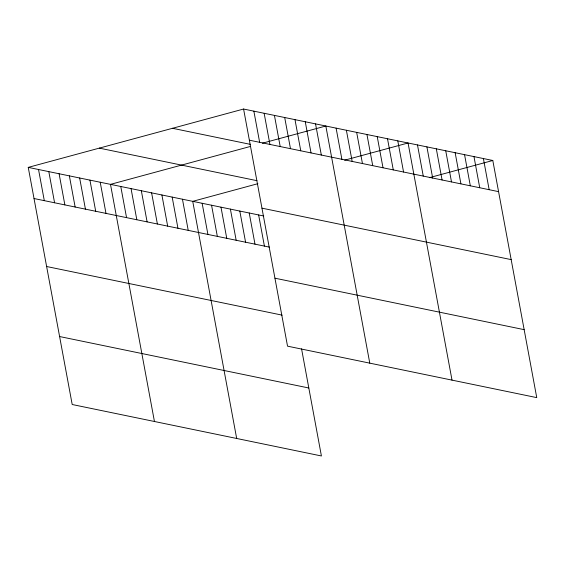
<?xml version="1.0" encoding="UTF-8"?>
<svg xmlns="http://www.w3.org/2000/svg" width="565" height="565" viewBox="0 0 565 565"><rect width="100%" height="100%" fill="white"/><g stroke="black" fill="none" stroke-linecap="round" stroke-linejoin="round"><path stroke-width="0.85" d="M301.555 348.81L321.414 455.969L72.2 404.512L28.25 167.381L243.586 109.031L492.8 160.488L536.75 397.619L287.536 346.168L243.586 109.031M250.606 146.392L110.493 184.36L154.443 421.49M262.379 143.206L325.828 126.016L369.778 363.147M257.873 183.689L192.729 201.338L236.679 438.475M344.622 160.185L408.064 142.994L452.014 380.125M429.351 177.678L492.8 160.488M249.363 140.191L498.577 191.641M172.523 128.29L250.486 144.386M99.313 148.122L256.941 180.673M261.955 208.16L511.17 259.618M28.25 167.381L263.77 216.007M34.027 198.534L269.547 247.159M274.936 278.192L524.15 329.649M46.62 266.511L282.14 315.136M59.6 336.542L308.815 387.993M483.386 158.546L489.163 189.699M473.971 156.597L479.742 187.757M464.557 154.655L470.327 185.814M455.143 152.712L460.913 183.865M445.729 150.77L451.499 181.923M436.314 148.821L442.084 179.981M426.9 146.879L432.67 178.039M417.479 144.937L423.256 176.089M397.788 140.869L403.558 172.028M387.505 138.75L393.282 169.903M377.229 136.624L382.999 167.784M366.946 134.505L372.723 165.658M356.663 132.38L362.44 163.539M346.387 130.261L352.165 161.413M336.104 128.135L341.882 159.295M315.545 123.89L321.323 155.043M305.27 121.772L311.04 152.924M294.987 119.646L300.764 150.799M284.704 117.52L290.481 148.68M274.428 115.401L280.198 146.554M264.145 113.275L269.922 144.435M253.869 111.157L259.639 142.309M258.636 214.947L264.406 246.1M249.222 212.998L254.992 244.158M239.807 211.056L245.577 242.215M230.393 209.114L236.163 240.266M220.979 207.171L226.749 238.324M211.557 205.229L217.334 236.382M202.143 203.28L207.92 234.44M182.453 199.219L188.223 230.372M172.17 197.093L177.947 228.246M161.894 194.974L167.664 226.127M151.611 192.849L157.388 224.001M141.328 190.723L147.105 221.883M131.052 188.604L136.822 219.757M120.769 186.478L126.546 217.638M100.21 182.234L105.987 213.393M89.934 180.115L95.704 211.268M79.651 177.989L85.428 209.149M69.368 175.87L75.145 207.023M59.092 173.745L64.862 204.904M48.809 171.626L54.586 202.779M38.533 169.5L44.303 200.66"/></g></svg>
